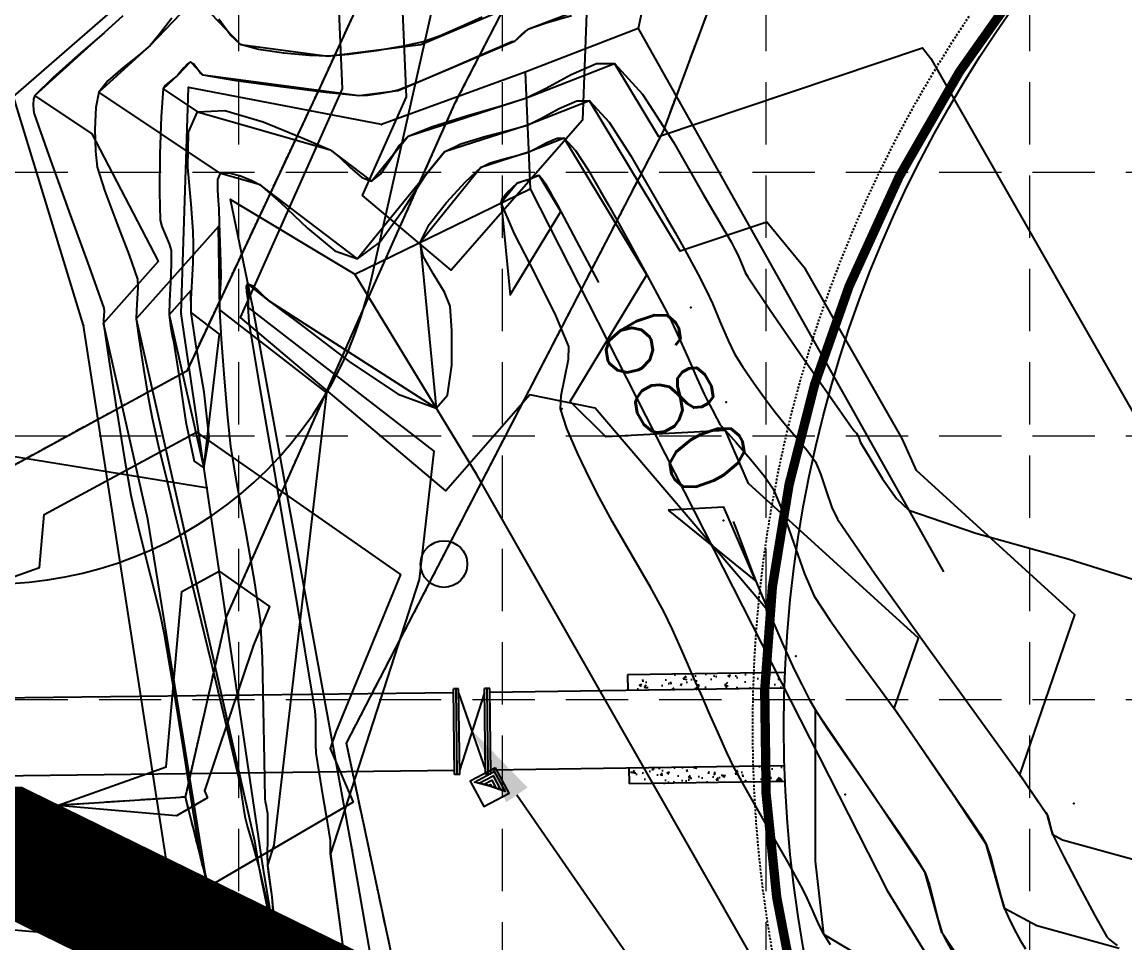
# Model space of a CAD drawing. Header units: inches. Extents: x 8056544 to 8057224, y 14638228 to 14639314.
# Drawn here: x 8056886.7 to 8056957.6, y 14638874 to 14638933.2 of the extents above; entities that cross this region are included whole.
import ezdxf

# ---------------------------------------------------------------- set-up
doc = ezdxf.new("R2010")
doc.units = ezdxf.units.IN
doc.header["$MEASUREMENT"] = 0
for name, pattern in [('CENTER2', [1.125, 0.75, -0.125, 0.125, -0.125]), ('DASHED2', [0.375, 0.25, -0.125]), ('HIDDEN', [0.375, 0.25, -0.125]), ('HIDDEN2', [0.1875, 0.125, -0.0625]), ('PHANTOM2', [1.25, 0.625, -0.125, 0.125, -0.125, 0.125, -0.125])]:
    doc.linetypes.add(name, pattern=pattern)
for name, color, linetype in [('EC', 35, 'Continuous'), ('EX-CONC', 5, 'Continuous'), ('EX-SLOPE-BTM-', 5, 'DASHED2'), ('EX-SLOPE-TOP-', 5, 'PHANTOM2'), ('EX-TANK', 2, 'Continuous'), ('EX-TANK-DRAIN', 2, 'HIDDEN2'), ('EX-YARD-PIPE', 2, 'Continuous'), ('FN-6TXT', 6, 'Continuous'), ('FN-CLDITCH', 2, 'CENTER2'), ('GRID', 254, 'HIDDEN'), ('LIMITS OF DISTURBANCE', 1, 'HIDDEN'), ('POINT', 7, 'Continuous'), ('SRF-FLT-', 5, 'Continuous'), ('WR-ENCSEMENT', 21, 'CENTER2'), ('WR-FLR-DRN-CENTER', 2, 'CENTER2')]:
    doc.layers.add(name, color=color, linetype=linetype)
doc.styles.add('ROMANS', font='romans.shx', dxfattribs={"height": 3})
pattern_1 = [(50, (5549605.0292, 7540782.8533), (1.7931504565, -0.15688033746), [0.1875, -2.0625]), (355, (5549605.0292, 7540782.8533), (-0.34687833403, 1.88048033425), [0.15, -1.65]), (100.4514, (5549605.1786, 7540782.8403), (1.4462734543, 1.72359885515), [0.159350475, -1.75285528]), (46.1842, (5549605.0292, 7540783.3533), (2.66810262156, -0.4137975358), [0.28125, -3.09375]), (96.6356, (5549605.2515, 7540783.3188), (2.3366567639, 2.43529467725), [0.23902572, -2.6292825]), (351.1842, (5549605.0292, 7540783.3533), (2.3366548628, 2.4352965023), [0.225, -2.475]), (21, (5549605.2792, 7540783.2283), (1.4922676303, -1.00654722666), [0.1875, -2.0625]), (326, (5549605.2792, 7540783.2283), (0.6082883298, 1.8128751126), [0.15, -1.65]), (71.4514, (5549605.4035, 7540783.1444), (2.10055657145, 0.80632624177), [0.159350475, -1.75285528]), (37.5, (5549605.02915, 7540782.8533), (0.030399638293, 0.83223463458), [0, -1.63, 0, -1.675, 0, -1.65625]), (7.5, (5549605.02915, 7540782.8533), (0.65767384361, 0.98602927971), [0, -0.955, 0, -1.5925, 0, -0.63125]), (327.5, (5549604.47165, 7540782.8533), (1.33455609043, -0.056387179336), [0, -0.625, 0, -1.95, 0, -2.5875]), (317.5, (5549604.2217, 7540782.8533), (1.45796542336, 0.25026245583), [0, -0.8125, 0, -1.295, 0, -1.8375])]

msp = doc.modelspace()

# ---------------------------------------------------------------- hatches: boundary and pattern name
at = {"layer": 'WR-ENCSEMENT', "ltscale": 50}
h = msp.add_hatch(dxfattribs=at)
h.set_pattern_fill('AR-CONC', scale=0.25, style=0)
h.set_pattern_definition(pattern_1)
h.paths.add_polyline_path([(8056935.743, 14638891.37), (8056929.775, 14638891.286), (8056929.912, 14638890.972), (8056930.212, 14638890.292), (8056935.705, 14638890.37, -0.003129)])
h.paths.add_polyline_path([(8056929.912, 14638890.972), (8056929.775, 14638891.286), (8056925.617, 14638891.228), (8056925.631, 14638890.228), (8056930.212, 14638890.292)])
h = msp.add_hatch(dxfattribs=at)
h.set_pattern_fill('AR-CONC', scale=0.25, style=0)
h.set_pattern_definition(pattern_1)
h.paths.add_polyline_path([(8056935.705, 14638885.369), (8056932.44, 14638885.323), (8056932.45, 14638885.301), (8056932.988, 14638884.331), (8056935.742, 14638884.37, -0.003126)])
h.paths.add_polyline_path([(8056932.438, 14638885.323), (8056925.701, 14638885.228), (8056925.715, 14638884.228), (8056932.988, 14638884.331)])

# ---------------------------------------------------------------- linework, layer by layer
at = {"layer": 'EC'}
for points in [[(8056932.442, 14638605.711), (8056930.806, 14638634.574), (8056927.806, 14638671.944), (8056918.279, 14638721.869), (8056912.411, 14638775.841), (8056903.562, 14638825.313), (8056896.211, 14638877.853), (8056890.659, 14638913.691), (8056886.168, 14638928.407), (8056892.708, 14638934.119), (8056898.272, 14638939.382), (8056903.848, 14638934.281), (8056895.05, 14638959.729), (8056882.059, 14638998.809), (8056875.159, 14639023.847), (8056865.752, 14639068.402), (8056854.07, 14639111.145)], [(8056929.024, 14638945.486), (8056926.301, 14638932.791)], [(8056926.301, 14638932.791), (8056919.049, 14638929.984), (8056909.806, 14638926.604), (8056897.404, 14638929.001)], [(8056926.301, 14638932.791), (8056945.929, 14638897.851)], [(8056919.049, 14638929.984), (8056919.366, 14638922.469)], [(8056942.145, 14638547.939), (8056939.698, 14638582.343), (8056939.777, 14638607.413), (8056938.622, 14638634.856), (8056934.992, 14638673.34), (8056927.73, 14638724.346), (8056922.711, 14638778.17), (8056910.778, 14638827.471), (8056902.189, 14638878.942), (8056896.927, 14638914.467), (8056897.404, 14638929.001)], [(8056909.171, 14638872.832), (8056907.927, 14638879.983), (8056901.538, 14638914.875), (8056900.097, 14638921.793), (8056908.092, 14638916.998), (8056919.366, 14638922.469), (8056942.305, 14638877.362), (8056975.651, 14638822.88), (8056991.238, 14638795.661), (8057016.201, 14638750.991), (8057037.295, 14638713.17), (8057047.669, 14638690.992), (8057070.814, 14638638.463), (8057072.963, 14638634.033), (8057062.445, 14638630.082), (8057058.252, 14638641.333), (8057036.68, 14638684.674), (8057024.807, 14638708.639), (8057004.181, 14638744.857), (8056980.778, 14638791.282), (8056966.341, 14638816.89), (8056934.31, 14638871.848), (8056915.913, 14638904.128), (8056908.092, 14638916.998)]]:
    msp.add_lwpolyline(points, dxfattribs=at)
at = {"layer": 'EC', "flags": 128}
for points, elevation in [([(8056934.752, 14638895.231), (8056923.542, 14638908.379), (8056919.337, 14638909.239), (8056913.934, 14638903.067), (8056900.738, 14638914.203), (8056907.299, 14638928.899), (8056905.399, 14638973.145), (8056905.062, 14638973.862), (8056894.342, 14639006.34)], 679), ([(8056911.423, 14638928.391), (8056910.588, 14638947.834), (8056924.132, 14638964.582), (8056922.72, 14638926.893), (8056914.283, 14638917.256), (8056908.595, 14638922.056), (8056911.423, 14638928.391)], 678), ([(8056907.987, 14638883.033), (8056892.925, 14638874.231), (8056866.953, 14638876.471), (8056856.304, 14638877.704), (8056825.129, 14638884.295), (8056820.879, 14638886.698), (8056815.314, 14638894.274), (8056814.75, 14638895.326), (8056814.671, 14638895.431), (8056815.327, 14638895.511), (8056816.21, 14638895.613), (8056857.953, 14638900.266), (8056875.239, 14638900.699), (8056870.089, 14638891.828), (8056887.84, 14638898.134), (8056888.14, 14638901.539), (8056897.925, 14638906.828), (8056911.021, 14638897.675), (8056906.871, 14638887.567), (8056906.509, 14638886.491), (8056907.987, 14638883.033)], 679), ([(8056898.625, 14638883.327), (8056896.644, 14638882.169), (8056888.983, 14638882.83), (8056895.975, 14638885.314), (8056896.968, 14638896.585), (8056899.377, 14638897.887), (8056902.601, 14638895.633), (8056901.579, 14638893.145), (8056898.431, 14638883.782), (8056898.625, 14638883.327)], 678), ([(8056916.755, 14638884.077), (8056915.778, 14638884.34), (8056917.06, 14638885.021), (8056917.766, 14638883.726), (8056916.755, 14638884.077)], 679), ([(8056916.764, 14638884.086), (8056916.09, 14638884.268), (8056916.975, 14638884.738), (8056917.462, 14638883.844), (8056916.764, 14638884.086)], 678), ([(8056916.774, 14638884.096), (8056916.402, 14638884.196), (8056916.89, 14638884.455), (8056917.158, 14638883.963), (8056916.774, 14638884.096)], 677), ([(8056916.783, 14638884.106), (8056916.714, 14638884.124), (8056916.804, 14638884.172), (8056916.854, 14638884.081), (8056916.783, 14638884.106)], 676)]:
    msp.add_lwpolyline(points, dxfattribs=dict(at, elevation=elevation))
at = {"layer": 'EC', "linetype": 'Continuous'}
for points in [[(8056963.394, 14638877.891), (8056953.58, 14638880.608), (8056952.961, 14638880.937), (8056952.609, 14638882.179), (8056952.026, 14638883.054), (8056950.837, 14638884.796), (8056954.374, 14638895.094), (8056944.193, 14638904.358), (8056943.275, 14638906.43), (8056937.061, 14638917.316), (8056934.577, 14638920.334), (8056929.008, 14638918.467), (8056923.169, 14638928.13), (8056919.193, 14638926.576), (8056913.854, 14638924.854), (8056908.267, 14638917.976), (8056902.005, 14638922.739), (8056899.47, 14638923.47), (8056891.647, 14638928.696), (8056894.944, 14638931.681), (8056897.886, 14638934.768), (8056900.753, 14638931.745), (8056906.392, 14638931.004), (8056912.344, 14638931.745), (8056917.333, 14638933.855)], [(8056924.627, 14638934.793), (8056919.21, 14638932.728), (8056918.355, 14638931.954), (8056918.211, 14638931.875), (8056910.877, 14638928.774), (8056908.366, 14638928.461), (8056898.352, 14638929.778), (8056897.54, 14638930.634), (8056896.707, 14638929.76), (8056895.773, 14638928.914), (8056897.989, 14638927.434), (8056906.514, 14638924.973), (8056909.157, 14638922.963), (8056911.514, 14638925.866), (8056919.119, 14638928.319), (8056924.784, 14638930.532), (8056927.613, 14638925.85), (8056944.569, 14638931.536), (8056945.123, 14638930.863), (8056961.167, 14638902.755)], [(8056907.255, 14638839.656), (8056898.511, 14638878.272), (8056894.791, 14638901.239), (8056891.934, 14638913.849), (8056895.478, 14638917.828), (8056891.216, 14638926.01), (8056887.521, 14638928.478), (8056893.181, 14638933.603)], [(8056957.217, 14638873.634), (8056951.917, 14638875.102), (8056949.849, 14638876.199), (8056948.676, 14638880.34), (8056946.731, 14638883.263), (8056942.765, 14638889.073), (8056944.318, 14638893.595), (8056933.398, 14638903.532), (8056931.925, 14638906.939), (8056924.234, 14638906.525), (8056921.928, 14638908.812), (8056926.865, 14638916.94), (8056921.555, 14638925.727), (8056919.266, 14638924.833), (8056916.193, 14638923.842), (8056912.289, 14638919.035), (8056913.332, 14638908.375), (8056902.626, 14638915.228), (8056901.225, 14638916.377), (8056901.245, 14638914.849), (8056913.182, 14638905.614), (8056912.225, 14638897.361), (8056906.536, 14638879.73), (8056910.278, 14638851.391)]]:
    msp.add_lwpolyline(points, dxfattribs=at)
for points in [[(8056918.533, 14638922.83), (8056917.508, 14638921.568), (8056918.085, 14638915.667), (8056921.335, 14638921.018), (8056919.941, 14638923.325), (8056919.34, 14638923.09)], [(8056902.774, 14638876.948), (8056902.504, 14638878.998), (8056902.915, 14638880.274), (8056906.288, 14638909.368), (8056899.413, 14638914.687), (8056899.344, 14638920.053), (8056894.051, 14638914.111), (8056901.654, 14638880.555), (8056901.923, 14638878.893), (8056902.965, 14638874.289)], [(8056898.398, 14638904.531), (8056899.394, 14638913.122), (8056897.582, 14638914.524), (8056897.564, 14638915.939), (8056896.168, 14638914.373)], [(8056928.226, 14638901.816), (8056933.87, 14638897.251), (8056931.813, 14638902.009)], [(8056951.49, 14638868.609), (8056951.04, 14638869.377), (8056950.255, 14638869.595), (8056949.265, 14638870.12), (8056947.693, 14638871.863), (8056945.828, 14638874.674), (8056944.743, 14638878.502), (8056941.436, 14638883.471), (8056937.67, 14638888.987), (8056937.671, 14638879.258), (8056938.225, 14638874.549), (8056943.764, 14638871.241), (8056946.423, 14638869.363), (8056953.298, 14638859.036), (8056954.577, 14638855.019), (8056956.63, 14638856.508), (8056956.519, 14638857.509)]]:
    msp.add_lwpolyline(points, close=True, dxfattribs=at)
at = {"layer": 'EC'}
for points in [[(8056893.181, 14638933.604, 679), (8056891.978, 14638932.512, 679), (8056890.323, 14638931.066, 679), (8056888.683, 14638929.608, 679), (8056887.523, 14638928.478, 679), (8056887.523, 14638928.478, 679), (8056887.442, 14638928.249, 679), (8056887.423, 14638927.901, 679), (8056887.447, 14638927.543, 679), (8056887.496, 14638927.287, 679), (8056887.496, 14638927.287, 679), (8056888.423, 14638924.627, 679), (8056889.724, 14638921.046, 679), (8056891.028, 14638917.466, 679), (8056891.961, 14638914.809, 679), (8056891.961, 14638914.809, 679), (8056891.978, 14638914.609, 679), (8056891.96, 14638914.332, 679), (8056891.936, 14638914.054, 679), (8056891.935, 14638913.849, 679), (8056891.935, 14638913.849, 679), (8056892.29, 14638911.493, 679), (8056892.789, 14638908.309, 679), (8056893.302, 14638905.127, 679), (8056893.697, 14638902.779, 679), (8056893.697, 14638902.779, 679), (8056893.842, 14638902.107, 679), (8056894.061, 14638901.203, 679), (8056894.287, 14638900.301, 679), (8056894.453, 14638899.634, 679), (8056894.453, 14638899.634, 679), (8056894.758, 14638898.405, 679), (8056895.173, 14638896.744, 679), (8056895.576, 14638895.079, 679), (8056895.846, 14638893.842, 679), (8056895.846, 14638893.842, 679), (8056896.358, 14638890.814, 679), (8056897.011, 14638886.71, 679), (8056897.657, 14638882.603, 679), (8056898.149, 14638879.571, 679), (8056898.149, 14638879.571, 679), (8056898.217, 14638879.293, 679), (8056898.324, 14638878.92, 679), (8056898.435, 14638878.548, 679), (8056898.51, 14638878.272, 679), (8056898.51, 14638878.272, 679), (8056899.461, 14638874.109, 679), (8056900.72, 14638868.596, 679)], [(8056896.324, 14638933.445, 678), (8056895.541, 14638932.414, 678), (8056894.943, 14638931.682, 678), (8056894.943, 14638931.682, 678), (8056894.209, 14638931.067, 678), (8056893.188, 14638930.259, 678), (8056892.222, 14638929.417, 678), (8056891.648, 14638928.696, 678), (8056891.648, 14638928.696, 678), (8056891.443, 14638927.707, 678), (8056891.379, 14638926.311, 678), (8056891.422, 14638924.904, 678), (8056891.54, 14638923.877, 678), (8056891.54, 14638923.877, 678), (8056892.021, 14638922.323, 678), (8056892.804, 14638920.263, 678), (8056893.6, 14638918.206, 678), (8056894.121, 14638916.663, 678), (8056894.121, 14638916.663, 678), (8056894.156, 14638916.129, 678), (8056894.114, 14638915.393, 678), (8056894.058, 14638914.655, 678), (8056894.052, 14638914.111, 678), (8056894.052, 14638914.111, 678), (8056894.231, 14638912.75, 678), (8056894.513, 14638910.915, 678), (8056894.818, 14638909.084, 678), (8056895.066, 14638907.735, 678), (8056895.066, 14638907.735, 678), (8056895.459, 14638906.001, 678), (8056896.024, 14638903.663, 678), (8056896.599, 14638901.327, 678), (8056897.022, 14638899.6, 678), (8056897.022, 14638899.6, 678), (8056897.792, 14638896.418, 678), (8056898.835, 14638892.113, 678), (8056899.872, 14638887.806, 678), (8056900.624, 14638884.619, 678), (8056900.624, 14638884.619, 678), (8056900.719, 14638884.091, 678), (8056900.826, 14638883.371, 678), (8056900.933, 14638882.651, 678), (8056901.027, 14638882.122, 678), (8056901.027, 14638882.122, 678), (8056901.207, 14638881.433, 678), (8056901.47, 14638880.507, 678), (8056901.736, 14638879.58, 678), (8056901.923, 14638878.893, 678), (8056901.923, 14638878.893, 678), (8056902.128, 14638877.909, 678), (8056902.387, 14638876.572, 678), (8056902.675, 14638875.246, 678), (8056902.965, 14638874.293, 678), (8056902.965, 14638874.293, 678), (8056903.031, 14638874.429, 678), (8056902.968, 14638875.241, 678), (8056902.855, 14638876.243, 678), (8056902.774, 14638876.95, 678), (8056902.774, 14638876.95, 678), (8056902.717, 14638877.386, 678), (8056902.631, 14638877.974, 678), (8056902.549, 14638878.562, 678), (8056902.503, 14638878.999, 678), (8056902.503, 14638878.999, 678), (8056902.491, 14638879.699, 678), (8056902.496, 14638880.648, 678), (8056902.502, 14638881.597, 678), (8056902.494, 14638882.298, 678), (8056902.494, 14638882.298, 678), (8056902.467, 14638882.508, 678), (8056902.414, 14638882.789, 678), (8056902.361, 14638883.071, 678), (8056902.334, 14638883.281, 678), (8056902.334, 14638883.281, 678), (8056902.28, 14638885.72, 678), (8056902.23, 14638889.022, 678), (8056902.155, 14638892.321, 678), (8056902.025, 14638894.754, 678), (8056902.025, 14638894.754, 678), (8056901.677, 14638897.135, 678), (8056901.105, 14638900.339, 678), (8056900.519, 14638903.542, 678), (8056900.13, 14638905.917, 678), (8056900.13, 14638905.917, 678), (8056899.936, 14638907.775, 678), (8056899.725, 14638910.296, 678), (8056899.537, 14638912.82, 678), (8056899.414, 14638914.687, 678), (8056899.414, 14638914.687, 678), (8056899.416, 14638915.149, 678), (8056899.446, 14638915.773, 678), (8056899.48, 14638916.398, 678), (8056899.496, 14638916.86, 678), (8056899.496, 14638916.86, 678), (8056899.477, 14638917.779, 678), (8056899.44, 14638919.021, 678), (8056899.404, 14638920.264, 678), (8056899.386, 14638921.183, 678), (8056899.386, 14638921.183, 678), (8056899.343, 14638921.701, 678), (8056899.281, 14638922.411, 678), (8056899.293, 14638923.079, 678), (8056899.47, 14638923.47, 678), (8056899.47, 14638923.47, 678), (8056899.994, 14638923.508, 678), (8056900.74, 14638923.309, 678), (8056901.484, 14638923.008, 678), (8056902.005, 14638922.738, 678), (8056902.005, 14638922.738, 678), (8056903.326, 14638921.605, 678), (8056905.052, 14638919.943, 678), (8056906.82, 14638918.488, 678), (8056908.267, 14638917.978, 678), (8056908.267, 14638917.978, 678), (8056909.682, 14638919.03, 678), (8056911.194, 14638921.122, 678), (8056912.639, 14638923.361, 678), (8056913.853, 14638924.854, 678), (8056913.853, 14638924.854, 678), (8056914.911, 14638925.364, 678), (8056916.458, 14638925.836, 678), (8056918.037, 14638926.248, 678), (8056919.193, 14638926.576, 678), (8056919.193, 14638926.576, 678), (8056920.054, 14638927.006, 678), (8056921.217, 14638927.637, 678), (8056922.362, 14638928.128, 678), (8056923.17, 14638928.131, 678), (8056923.17, 14638928.131, 678), (8056924.438, 14638926.756, 678), (8056925.843, 14638924.587, 678), (8056927.144, 14638922.317, 678), (8056928.102, 14638920.644, 678), (8056928.102, 14638920.644, 678), (8056928.674, 14638919.664, 678), (8056929.422, 14638918.323, 678), (8056930.155, 14638916.973, 678), (8056930.681, 14638915.967, 678), (8056930.681, 14638915.967, 678), (8056931.073, 14638915.1, 678), (8056931.576, 14638913.914, 678), (8056932.086, 14638912.732, 678), (8056932.499, 14638911.876, 678), (8056932.499, 14638911.876, 678), (8056933.017, 14638911.055, 678), (8056933.762, 14638909.97, 678), (8056934.526, 14638908.896, 678), (8056935.101, 14638908.11, 678), (8056935.101, 14638908.11, 678), (8056935.655, 14638907.435, 678), (8056936.427, 14638906.537, 678), (8056937.184, 14638905.629, 678), (8056937.694, 14638904.926, 678), (8056937.694, 14638904.926, 678), (8056938.021, 14638904.153, 678), (8056938.386, 14638903.069, 678), (8056938.757, 14638901.99, 678), (8056939.104, 14638901.228, 678), (8056939.104, 14638901.228, 678), (8056941.538, 14638897.699, 678), (8056944.919, 14638892.98, 678), (8056948.326, 14638888.277, 678), (8056950.836, 14638884.796, 678), (8056950.836, 14638884.796, 678), (8056951.091, 14638884.428, 678), (8056951.433, 14638883.927, 678), (8056951.773, 14638883.425, 678), (8056952.024, 14638883.054, 678), (8056952.024, 14638883.054, 678), (8056952.153, 14638882.871, 678), (8056952.328, 14638882.623, 678), (8056952.497, 14638882.371, 678), (8056952.607, 14638882.178, 678), (8056952.607, 14638882.178, 678), (8056952.69, 14638881.917, 678), (8056952.78, 14638881.555, 678), (8056952.871, 14638881.194, 678), (8056952.959, 14638880.936, 678), (8056952.959, 14638880.936, 678), (8056953.669, 14638879.528, 678), (8056954.652, 14638877.635, 678), (8056955.655, 14638875.752, 678), (8056956.423, 14638874.376, 678), (8056956.423, 14638874.376, 678), (8056956.585, 14638874.212, 678), (8056956.841, 14638874.02, 678), (8056957.098, 14638873.829, 678)], [(8056922.029, 14638933.608, 677), (8056920.395, 14638933.128, 677), (8056919.21, 14638932.728, 677), (8056919.21, 14638932.728, 677), (8056919.014, 14638932.588, 677), (8056918.772, 14638932.359, 677), (8056918.536, 14638932.122, 677), (8056918.355, 14638931.954, 677), (8056918.355, 14638931.954, 677), (8056918.322, 14638931.943, 677), (8056918.274, 14638931.936, 677), (8056918.225, 14638931.931, 677), (8056918.19, 14638931.923, 677), (8056918.19, 14638931.923, 677), (8056916.652, 14638931.259, 677), (8056914.576, 14638930.353, 677), (8056912.493, 14638929.462, 677), (8056910.937, 14638928.845, 677), (8056910.937, 14638928.845, 677), (8056910.403, 14638928.707, 677), (8056909.664, 14638928.574, 677), (8056908.919, 14638928.48, 677), (8056908.366, 14638928.46, 677), (8056908.366, 14638928.46, 677), (8056906.228, 14638928.673, 677), (8056903.344, 14638929.026, 677), (8056900.467, 14638929.426, 677), (8056898.353, 14638929.778, 677), (8056898.353, 14638929.778, 677), (8056898.162, 14638929.932, 677), (8056897.949, 14638930.225, 677), (8056897.735, 14638930.509, 677), (8056897.54, 14638930.635, 677), (8056897.54, 14638930.635, 677), (8056897.332, 14638930.521, 677), (8056897.098, 14638930.26, 677), (8056896.876, 14638929.968, 677), (8056896.706, 14638929.76, 677), (8056896.706, 14638929.76, 677), (8056896.488, 14638929.589, 677), (8056896.183, 14638929.365, 677), (8056895.906, 14638929.127, 677), (8056895.772, 14638928.914, 677), (8056895.772, 14638928.914, 677), (8056895.646, 14638927.126, 677), (8056895.572, 14638924.696, 677), (8056895.551, 14638922.264, 677), (8056895.584, 14638920.468, 677), (8056895.584, 14638920.468, 677), (8056895.696, 14638920.045, 677), (8056895.926, 14638919.492, 677), (8056896.159, 14638918.939, 677), (8056896.282, 14638918.518, 677), (8056896.282, 14638918.518, 677), (8056896.294, 14638917.639, 677), (8056896.247, 14638916.447, 677), (8056896.188, 14638915.254, 677), (8056896.168, 14638914.373, 677), (8056896.168, 14638914.373, 677), (8056896.203, 14638914.013, 677), (8056896.277, 14638913.528, 677), (8056896.364, 14638913.046, 677), (8056896.436, 14638912.692, 677), (8056896.436, 14638912.692, 677), (8056896.775, 14638910.526, 677), (8056897.224, 14638907.464, 677), (8056897.77, 14638904.975, 677), (8056898.399, 14638904.528, 677), (8056898.399, 14638904.528, 677), (8056898.729, 14638906.519, 677), (8056898.421, 14638909.407, 677), (8056897.898, 14638912.354, 677), (8056897.583, 14638914.525, 677), (8056897.583, 14638914.525, 677), (8056897.587, 14638915.384, 677), (8056897.637, 14638916.548, 677), (8056897.697, 14638917.711, 677), (8056897.734, 14638918.571, 677), (8056897.734, 14638918.571, 677), (8056897.731, 14638918.82, 677), (8056897.719, 14638919.155, 677), (8056897.707, 14638919.491, 677), (8056897.705, 14638919.74, 677), (8056897.705, 14638919.74, 677), (8056897.584, 14638921.482, 677), (8056897.372, 14638923.872, 677), (8056897.398, 14638926.119, 677), (8056897.989, 14638927.433, 677), (8056897.989, 14638927.433, 677), (8056899.732, 14638927.522, 677), (8056902.206, 14638926.789, 677), (8056904.703, 14638925.762, 677), (8056906.515, 14638924.973, 677), (8056906.515, 14638924.973, 677), (8056907.095, 14638924.539, 677), (8056907.82, 14638923.833, 677), (8056908.554, 14638923.195, 677), (8056909.157, 14638922.965, 677), (8056909.157, 14638922.965, 677), (8056909.744, 14638923.424, 677), (8056910.366, 14638924.333, 677), (8056910.973, 14638925.282, 677), (8056911.514, 14638925.866, 677), (8056911.514, 14638925.866, 677), (8056913.083, 14638926.493, 677), (8056915.278, 14638927.177, 677), (8056917.493, 14638927.819, 677), (8056919.12, 14638928.319, 677), (8056919.12, 14638928.319, 677), (8056920.347, 14638928.931, 677), (8056922.003, 14638929.831, 677), (8056923.634, 14638930.529, 677), (8056924.785, 14638930.533, 677), (8056924.785, 14638930.533, 677), (8056926.585, 14638928.572, 677), (8056928.575, 14638925.475, 677), (8056930.427, 14638922.242, 677), (8056931.809, 14638919.87, 677), (8056931.809, 14638919.87, 677), (8056932.011, 14638919.53, 677), (8056932.272, 14638919.062, 677), (8056932.526, 14638918.591, 677), (8056932.708, 14638918.239, 677), (8056932.708, 14638918.239, 677), (8056932.842, 14638917.936, 677), (8056933.013, 14638917.52, 677), (8056933.19, 14638917.107, 677), (8056933.342, 14638916.814, 677), (8056933.342, 14638916.814, 677), (8056934.75, 14638914.735, 677), (8056936.681, 14638911.941, 677), (8056938.621, 14638909.152, 677), (8056940.058, 14638907.091, 677), (8056940.058, 14638907.091, 677), (8056940.131, 14638907, 677), (8056940.235, 14638906.879, 677), (8056940.337, 14638906.758, 677), (8056940.406, 14638906.664, 677), (8056940.406, 14638906.664, 677), (8056940.45, 14638906.56, 677), (8056940.498, 14638906.414, 677), (8056940.548, 14638906.268, 677), (8056940.596, 14638906.167, 677), (8056940.596, 14638906.167, 677), (8056941.2, 14638905.18, 677), (8056942.016, 14638903.836, 677), (8056942.898, 14638902.569, 677), (8056943.703, 14638901.814, 677), (8056943.703, 14638901.814, 677), (8056948.009, 14638900.328, 677), (8056953.999, 14638898.671, 677), (8056959.864, 14638896.82, 677)], [(8056916.273, 14638933.508, 678), (8056914.904, 14638932.89, 678), (8056913.527, 14638932.295, 678), (8056912.485, 14638931.916, 678), (8056912.485, 14638931.916, 678), (8056911.208, 14638931.64, 678), (8056909.458, 14638931.346, 678), (8056907.7, 14638931.108, 678), (8056906.393, 14638931.003, 678), (8056906.393, 14638931.003, 678), (8056905.176, 14638931.047, 678), (8056903.532, 14638931.196, 678), (8056901.909, 14638931.434, 678), (8056900.753, 14638931.745, 678), (8056900.753, 14638931.745, 678), (8056900.104, 14638932.36, 678), (8056899.35, 14638933.386, 678)], [(8056907.996, 14638868.945, 679), (8056907.148, 14638875.152, 679), (8056906.537, 14638879.73, 679), (8056906.537, 14638879.73, 679), (8056906.531, 14638879.91, 679), (8056906.537, 14638880.153, 679), (8056906.542, 14638880.397, 679), (8056906.535, 14638880.576, 679), (8056906.535, 14638880.576, 679), (8056906.343, 14638881.77, 679), (8056906.067, 14638883.383, 679), (8056905.796, 14638884.996, 679), (8056905.618, 14638886.192, 679), (8056905.618, 14638886.192, 679), (8056905.592, 14638886.764, 679), (8056905.589, 14638887.541, 679), (8056905.583, 14638888.317, 679), (8056905.546, 14638888.887, 679), (8056905.546, 14638888.887, 679), (8056904.891, 14638892.892, 679), (8056903.969, 14638898.318, 679), (8056902.955, 14638904.217, 679), (8056902.022, 14638909.64, 679), (8056901.344, 14638913.641, 679), (8056901.344, 14638913.641, 679), (8056901.314, 14638913.896, 679), (8056901.285, 14638914.244, 679), (8056901.261, 14638914.592, 679), (8056901.246, 14638914.849, 679), (8056901.246, 14638914.849, 679), (8056901.246, 14638914.913, 679), (8056901.25, 14638914.999, 679), (8056901.255, 14638915.085, 679), (8056901.257, 14638915.149, 679), (8056901.257, 14638915.149, 679), (8056901.216, 14638915.442, 679), (8056901.148, 14638915.849, 679), (8056901.127, 14638916.213, 679), (8056901.226, 14638916.376, 679), (8056901.226, 14638916.376, 679), (8056901.556, 14638916.233, 679), (8056901.949, 14638915.884, 679), (8056902.331, 14638915.494, 679), (8056902.626, 14638915.227, 679), (8056902.626, 14638915.227, 679), (8056904.832, 14638913.576, 679), (8056907.811, 14638911.303, 679), (8056910.873, 14638909.28, 679), (8056913.329, 14638908.379, 679), (8056913.329, 14638908.379, 679), (8056914.046, 14638909.202, 679), (8056914.32, 14638911.145, 679), (8056914.323, 14638913.342, 679), (8056914.222, 14638914.925, 679), (8056914.222, 14638914.925, 679), (8056913.854, 14638915.827, 679), (8056913.146, 14638916.987, 679), (8056912.493, 14638918.144, 679), (8056912.286, 14638919.033, 679), (8056912.286, 14638919.033, 679), (8056912.875, 14638920.184, 679), (8056913.982, 14638921.595, 679), (8056915.218, 14638922.927, 679), (8056916.193, 14638923.842, 679), (8056916.193, 14638923.842, 679), (8056916.797, 14638924.141, 679), (8056917.688, 14638924.413, 679), (8056918.599, 14638924.646, 679), (8056919.266, 14638924.833, 679), (8056919.266, 14638924.833, 679), (8056919.762, 14638925.08, 679), (8056920.431, 14638925.444, 679), (8056921.09, 14638925.726, 679), (8056921.556, 14638925.728, 679), (8056921.556, 14638925.728, 679), (8056922.287, 14638924.938, 679), (8056923.097, 14638923.69, 679), (8056923.847, 14638922.384, 679), (8056924.394, 14638921.419, 679), (8056924.394, 14638921.419, 679), (8056924.935, 14638920.476, 679), (8056925.645, 14638919.188, 679), (8056926.347, 14638917.896, 679), (8056926.864, 14638916.94, 679), (8056926.864, 14638916.94, 679), (8056927.211, 14638916.298, 679), (8056927.677, 14638915.428, 679), (8056928.138, 14638914.555, 679), (8056928.468, 14638913.904, 679), (8056928.468, 14638913.904, 679), (8056928.918, 14638912.923, 679), (8056929.511, 14638911.587, 679), (8056930.103, 14638910.251, 679), (8056930.549, 14638909.268, 679), (8056930.549, 14638909.268, 679), (8056930.759, 14638908.846, 679), (8056931.052, 14638908.279, 679), (8056931.353, 14638907.716, 679), (8056931.583, 14638907.305, 679), (8056931.583, 14638907.305, 679), (8056931.649, 14638907.223, 679), (8056931.749, 14638907.12, 679), (8056931.852, 14638907.018, 679), (8056931.925, 14638906.941, 679), (8056931.925, 14638906.941, 679), (8056932.599, 14638906.159, 679), (8056933.514, 14638905.103, 679), (8056934.399, 14638904.028, 679), (8056934.981, 14638903.188, 679), (8056934.981, 14638903.188, 679), (8056935.585, 14638901.743, 679), (8056936.29, 14638899.736, 679), (8056936.998, 14638897.73, 679), (8056937.612, 14638896.29, 679), (8056937.612, 14638896.29, 679), (8056938.635, 14638894.713, 679), (8056940.128, 14638892.645, 679), (8056941.652, 14638890.595, 679), (8056942.766, 14638889.072, 679), (8056942.766, 14638889.072, 679), (8056943.615, 14638887.841, 679), (8056944.755, 14638886.172, 679), (8056945.891, 14638884.499, 679), (8056946.73, 14638883.262, 679), (8056946.73, 14638883.262, 679), (8056947.16, 14638882.651, 679), (8056947.744, 14638881.824, 679), (8056948.307, 14638880.985, 679), (8056948.675, 14638880.34, 679), (8056948.675, 14638880.34, 679), (8056948.961, 14638879.474, 679), (8056949.277, 14638878.276, 679), (8056949.585, 14638877.074, 679), (8056949.848, 14638876.198, 679), (8056949.848, 14638876.198, 679), (8056950.094, 14638875.629, 679), (8056950.463, 14638874.875, 679), (8056950.865, 14638874.139, 679), (8056951.207, 14638873.624, 679)], [(8056938.657, 14638873.881, 680), (8056938.228, 14638874.55, 680), (8056938.228, 14638874.55, 680), (8056937.923, 14638875.169, 680), (8056937.545, 14638876.023, 680), (8056937.171, 14638876.88, 680), (8056936.875, 14638877.503, 680), (8056936.875, 14638877.503, 680), (8056935.943, 14638879.165, 680), (8056934.657, 14638881.399, 680), (8056933.374, 14638883.635, 680), (8056932.45, 14638885.301, 680), (8056932.45, 14638885.301, 680), (8056931.998, 14638886.246, 680), (8056931.42, 14638887.54, 680), (8056930.852, 14638888.839, 680), (8056930.43, 14638889.798, 680), (8056930.43, 14638889.798, 680), (8056929.912, 14638890.972, 680), (8056929.215, 14638892.562, 680), (8056928.507, 14638894.146, 680), (8056927.956, 14638895.304, 680), (8056927.956, 14638895.304, 680), (8056927.086, 14638896.873, 680), (8056925.871, 14638898.975, 680), (8056924.658, 14638901.077, 680), (8056923.792, 14638902.648, 680), (8056923.792, 14638902.648, 680), (8056923.199, 14638903.829, 680), (8056922.427, 14638905.441, 680), (8056921.715, 14638907.077, 680), (8056921.302, 14638908.324, 680), (8056921.302, 14638908.324, 680), (8056921.352, 14638909.178, 680), (8056921.6, 14638910.341, 680), (8056921.836, 14638911.501, 680), (8056921.85, 14638912.345, 680), (8056921.85, 14638912.345, 680), (8056921.02, 14638914.342, 680), (8056919.698, 14638916.962, 680), (8056918.365, 14638919.58, 680), (8056917.505, 14638921.567, 680), (8056917.505, 14638921.567, 680), (8056917.589, 14638921.865, 680), (8056917.888, 14638922.236, 680), (8056918.252, 14638922.588, 680), (8056918.532, 14638922.83, 680), (8056918.532, 14638922.83, 680), (8056918.691, 14638922.909, 680), (8056918.925, 14638922.98, 680), (8056919.164, 14638923.041, 680), (8056919.34, 14638923.091, 680), (8056919.34, 14638923.091, 680), (8056919.47, 14638923.155, 680), (8056919.646, 14638923.251, 680), (8056919.819, 14638923.325, 680), (8056919.941, 14638923.326, 680)], [(8056919.941, 14638923.326, 680), (8056920.133, 14638923.118, 680), (8056920.346, 14638922.79, 680), (8056920.543, 14638922.447, 680), (8056920.687, 14638922.193, 680), (8056920.687, 14638922.193, 680), (8056920.829, 14638921.946, 680), (8056921.016, 14638921.608, 680), (8056921.201, 14638921.268, 680), (8056921.336, 14638921.016, 680), (8056921.336, 14638921.016, 680), (8056922.347, 14638919.111, 680), (8056923.713, 14638916.533, 680), (8056923.757, 14638916.45, 680)], [(8056932.413, 14638901.088, 680), (8056932.623, 14638900.562, 680), (8056933.078, 14638899.35, 680), (8056933.53, 14638898.136, 680), (8056933.874, 14638897.243, 680), (8056933.874, 14638897.243, 680), (8056934.318, 14638896.174, 680), (8056934.93, 14638894.733, 680), (8056935.551, 14638893.294, 680), (8056936.02, 14638892.237, 680), (8056936.02, 14638892.237, 680), (8056936.352, 14638891.538, 680), (8056936.815, 14638890.598, 680), (8056937.292, 14638889.667, 680), (8056937.669, 14638888.991, 680), (8056937.669, 14638888.991, 680), (8056938.448, 14638887.805, 680), (8056939.535, 14638886.22, 680), (8056940.63, 14638884.641, 680), (8056941.436, 14638883.471, 680), (8056941.436, 14638883.471, 680), (8056942.159, 14638882.427, 680), (8056943.139, 14638881.015, 680), (8056944.094, 14638879.589, 680), (8056944.742, 14638878.501, 680), (8056944.742, 14638878.501, 680), (8056945.019, 14638877.708, 680), (8056945.306, 14638876.599, 680), (8056945.582, 14638875.484, 680), (8056945.825, 14638874.676, 680), (8056945.825, 14638874.676, 680), (8056946.081, 14638874.165, 680), (8056946.471, 14638873.495, 680)]]:
    msp.add_polyline3d(points, dxfattribs=at)
at = {"layer": 'EX-CONC', "color": 7, "linetype": 'Continuous', "const_width": 0.6}
msp.add_lwpolyline([(8057096.102, 14638897.528, -0.212137), (8057073.602, 14638831.709, -0.213723), (8057016.1, 14638807.247, -0.293576), (8056940.679, 14638857.745, -0.200477), (8056939.862, 14638916.216, -0.392297), (8057041.992, 14638964.469, -0.340507), (8057096.364, 14638886.357)], format="xyb", dxfattribs=at)
at = {"layer": 'EX-CONC', "color": 7, "linetype": 'Continuous'}
msp.add_lwpolyline([(8056917.13, 14638885.25), (8056915.514, 14638884.401), (8056916.392, 14638882.769), (8056918.023, 14638883.626)], close=True, dxfattribs=at)
msp.add_circle((8056913.818, 14638898.354), 1.5, dxfattribs=at)
at = {"layer": 'EX-SLOPE-BTM-'}
msp.add_lwpolyline([(8056897.207, 14638883.372), (8056899.851, 14638894.966), (8056914.547, 14638928.005), (8056937.744, 14638972.88), (8056963.796, 14639025.522), (8056988.087, 14639059.448)], dxfattribs=at)
msp.add_lwpolyline([(8056928.577, 14638723.955), (8056922.758, 14638772.311), (8056913.159, 14638820.397), (8056897.207, 14638883.372), (8056856.74, 14638880.706), (8056815.191, 14638885.423), (8056768.82, 14638888.652), (8056724.913, 14638893.337, -0.182319), (8056699.498, 14638906.151, -0.083135), (8056680.347, 14638935.558), (8056684.196, 14638969.811)], format="xyb", dxfattribs=at)
at = {"layer": 'EX-SLOPE-TOP-'}
for points in [[(8056965.878, 14639052.18), (8056948.456, 14639027.849), (8056926.696, 14638974.368), (8056905.88, 14638929.074), (8056897.288, 14638910.754), (8056884.318, 14638903.684), (8056858.061, 14638905.236), (8056814.886, 14638908.151), (8056767.474, 14638910.039), (8056752.583, 14638909.003)], [(8056921.524, 14638821.338), (8056907.558, 14638886.842), (8056927.929, 14638926.184), (8056944.986, 14638972.043), (8056979.335, 14639022.572), (8056999.404, 14639043.501)]]:
    msp.add_lwpolyline(points, dxfattribs=at)
at = {"layer": 'EX-TANK', "color": 7, "ltscale": 50}
msp.add_circle((8057015.666, 14638887.869), 80, dxfattribs=at)
at = {"layer": 'EX-TANK-DRAIN', "color": 5}
msp.add_circle((8057015.666, 14638887.869), 82, dxfattribs=at)
at = {"layer": 'EX-YARD-PIPE', "color": 7}
for p, q in [((8056914.437, 14638890.074), (8056865.722, 14638889.506)), ((8056914.768, 14638890.328), (8056914.434, 14638890.324)), ((8056916.768, 14638890.353), (8056916.434, 14638890.348)), ((8056935.705, 14638890.37), (8056916.771, 14638890.103)), ((8056914.499, 14638885.074), (8056851.463, 14638884.305)), ((8056914.836, 14638884.828), (8056914.502, 14638884.824)), ((8056916.836, 14638884.853), (8056916.502, 14638884.849)), ((8056935.697, 14638885.369), (8056916.832, 14638885.103))]:
    msp.add_line(p, q, dxfattribs=at)
at = {"layer": 'EX-YARD-PIPE', "color": 7, "ltscale": 50}
for p, q in [((8056914.502, 14638884.824, 152.762), (8056914.434, 14638890.324, -152.77)), ((8056914.669, 14638884.826, 152.763), (8056914.601, 14638890.326, -152.763)), ((8056914.763, 14638890.078), (8056916.502, 14638885.101)), ((8056914.836, 14638884.828, 152.765), (8056914.768, 14638890.328, -152.757)), ((8056916.437, 14638890.098, -138.836), (8056914.831, 14638885.074)), ((8056916.502, 14638884.849, 152.78), (8056916.434, 14638890.348, -152.747)), ((8056916.669, 14638884.851, 152.763), (8056916.601, 14638890.351, -152.763)), ((8056916.836, 14638884.853, 152.747), (8056916.768, 14638890.353, -152.78))]:
    msp.add_line(p, q, dxfattribs=at)
at = {"layer": 'FN-6TXT', "color": 7}
for points in [[(8056869.437, 14638896.567), (8056900.605, 14638870.624), (8056900.605, 14638866.027)], [(8056918.51, 14638883.509), (8056932.605, 14638863.126), (8056932.605, 14638859.865)]]:
    msp.add_lwpolyline(points, dxfattribs=at)
msp.add_solid([(8056917.825, 14638883.035), (8056915.666, 14638887.622), (8056919.196, 14638883.983)], dxfattribs=at)
at = {"layer": 'FN-CLDITCH', "color": 5, "ltscale": 50}
msp.add_line((8056909.149, 14638916.596), (8056933.441, 14639024.746), dxfattribs=at)
msp.add_arc((8056884.756, 14638922.075), 25, 261.84193, 347.34066, dxfattribs=at)
msp.add_point((8056921.388, 14638908.336), dxfattribs=at)
at = {"layer": 'GRID', "color": 252, "linetype": 'HIDDEN', "lineweight": 0, "ltscale": 16}
for p, q in [((8056900.635, 14638313.331), (8056900.635, 14639296.425)), ((8056917.584, 14638313.329), (8056917.584, 14639296.425)), ((8056934.533, 14638313.326), (8056934.533, 14639296.425)), ((8056951.482, 14638313.323), (8056951.482, 14639296.425)), ((8056561.654, 14638923.545), (8057205.718, 14638923.545)), ((8056561.654, 14638906.596), (8057205.718, 14638906.596)), ((8056561.654, 14638889.647), (8057205.718, 14638889.647))]:
    msp.add_line(p, q, dxfattribs=at)
at = {"layer": 'LIMITS OF DISTURBANCE', "ltscale": 100, "const_width": 8}
msp.add_lwpolyline([(8057144.674, 14638942.632), (8057161.726, 14638942.632), (8057163.772, 14638816.49), (8057147.402, 14638813.081), (8057147.402, 14638789.216), (8056939.312, 14638643.158), (8056921.578, 14638658.159), (8056901.798, 14638643.158, -1.150358), (8056815.735, 14638850.355), (8056815.95, 14638895.34), (8056865.199, 14638896.296), (8056865.199, 14638880.044), (8056885.759, 14638880.044), (8056912.057, 14638867.139), (8056907.754, 14638858.057), (8056923.055, 14638848.497), (8056912.34, 14638833.357), (8056919.835, 14638827.331, -0.136349), (8056952.7, 14638777.278), (8057118.617, 14638826.51), (8057118.139, 14638905.855), (8057143.959, 14638906.811)], format="xyb", close=True, dxfattribs=at)
at = {"layer": 'POINT'}
for p in [(8056926.301, 14638932.79, 676.06), (8056919.049, 14638929.983, 676.045), (8056897.403, 14638929, 676.605), (8056909.806, 14638926.604, 676.27), (8056919.366, 14638922.469, 680.356), (8056900.097, 14638921.793, 678.423), (8056908.092, 14638916.998, 678.196), (8056901.538, 14638914.875, 679.16), (8056929.69, 14638914.856, 678.489), (8056896.926, 14638914.466, 676.642), (8056890.659, 14638913.691, 679.602), (8056931.966, 14638908.753, 678.632), (8056915.912, 14638904.127, 679.396), (8056931.793, 14638901.146, 680.175), (8056936.444, 14638892.421, 679.783), (8056939.614, 14638883.542, 680.344), (8056954.292, 14638882.965, 677.572), (8056907.927, 14638879.982, 679.345), (8056902.189, 14638878.941, 677.922), (8056896.211, 14638877.853, 679.674), (8056942.305, 14638877.362, 680.62)]:
    msp.add_point(p, dxfattribs=at)
at = {"layer": 'SRF-FLT-'}
for points in [[(8056897.207, 14638883.372, 0), (8056899.851, 14638894.966, 0), (8056914.547, 14638928.005, 0), (8056937.744, 14638972.88, 0), (8056963.796, 14639025.522, 0), (8056988.087, 14639059.448, 0)], [(8056965.878, 14639052.18, 0), (8056948.456, 14639027.849, 0), (8056926.696, 14638974.368, 0), (8056905.88, 14638929.074, 0), (8056897.288, 14638910.754, 0), (8056884.318, 14638903.684, 0), (8056858.061, 14638905.236, 0), (8056814.886, 14638908.151, 0), (8056767.474, 14638910.039, 0), (8056752.583, 14638909.003, 0)], [(8056965.878, 14639052.18, 0), (8056948.456, 14639027.849, 0), (8056926.696, 14638974.368, 0), (8056905.88, 14638929.074, 0), (8056897.288, 14638910.754, 0), (8056884.318, 14638903.684, 0), (8056858.061, 14638905.236, 0), (8056814.886, 14638908.151, 0), (8056767.474, 14638910.039, 0), (8056752.583, 14638909.003, 0)], [(8056921.524, 14638821.338, 0), (8056907.558, 14638886.842, 0), (8056927.929, 14638926.184, 0), (8056944.986, 14638972.043, 0), (8056979.335, 14639022.572, 0), (8056999.404, 14639043.501, 0)], [(8056921.524, 14638821.338, 0), (8056907.558, 14638886.842, 0), (8056927.929, 14638926.184, 0), (8056944.986, 14638972.043, 0), (8056979.335, 14639022.572, 0), (8056999.404, 14639043.501, 0)], [(8056928.577, 14638723.955, 0), (8056922.758, 14638772.311, 0), (8056913.159, 14638820.397, 0), (8056897.207, 14638883.372, 0), (8056856.74, 14638880.706, 0), (8056815.191, 14638885.423, 0), (8056768.82, 14638888.652, 0), (8056724.913, 14638893.337, 0), (8056699.498, 14638906.151, 0), (8056680.347, 14638935.558, 0), (8056684.196, 14638969.811, 0)], [(8056928.577, 14638723.955, 0), (8056922.758, 14638772.311, 0), (8056913.159, 14638820.397, 0), (8056897.207, 14638883.372, 0), (8056856.74, 14638880.706, 0), (8056815.191, 14638885.423, 0), (8056768.82, 14638888.652, 0), (8056724.913, 14638893.337, 0), (8056699.498, 14638906.151, 0), (8056680.347, 14638935.558, 0), (8056684.196, 14638969.811, 0)]]:
    msp.add_polyline3d(points, dxfattribs=at)
at = {"layer": 'WR-ENCSEMENT', "color": 7, "ltscale": 50}
for p, q in [((8056935.743, 14638891.37), (8056925.617, 14638891.228)), ((8056925.617, 14638891.228), (8056925.631, 14638890.228)), ((8056925.701, 14638885.228), (8056925.715, 14638884.228)), ((8056935.742, 14638884.37), (8056925.715, 14638884.228))]:
    msp.add_line(p, q, dxfattribs=at)
at = {"layer": 'WR-FLR-DRN-CENTER', "color": 5, "ltscale": 50}
msp.add_line((8056760.281, 14638925.707), (8056898.65, 14638903.243, 678), dxfattribs=at)

# ---------------------------------------------------------------- texts
at = {"layer": 'EC', "style": 'ROMANS'}
msp.add_text('680', height=5, rotation=299.3998, dxfattribs=at).set_placement((8056923.294, 14638913.305, 680))

doc.saveas('drawing.dxf')
